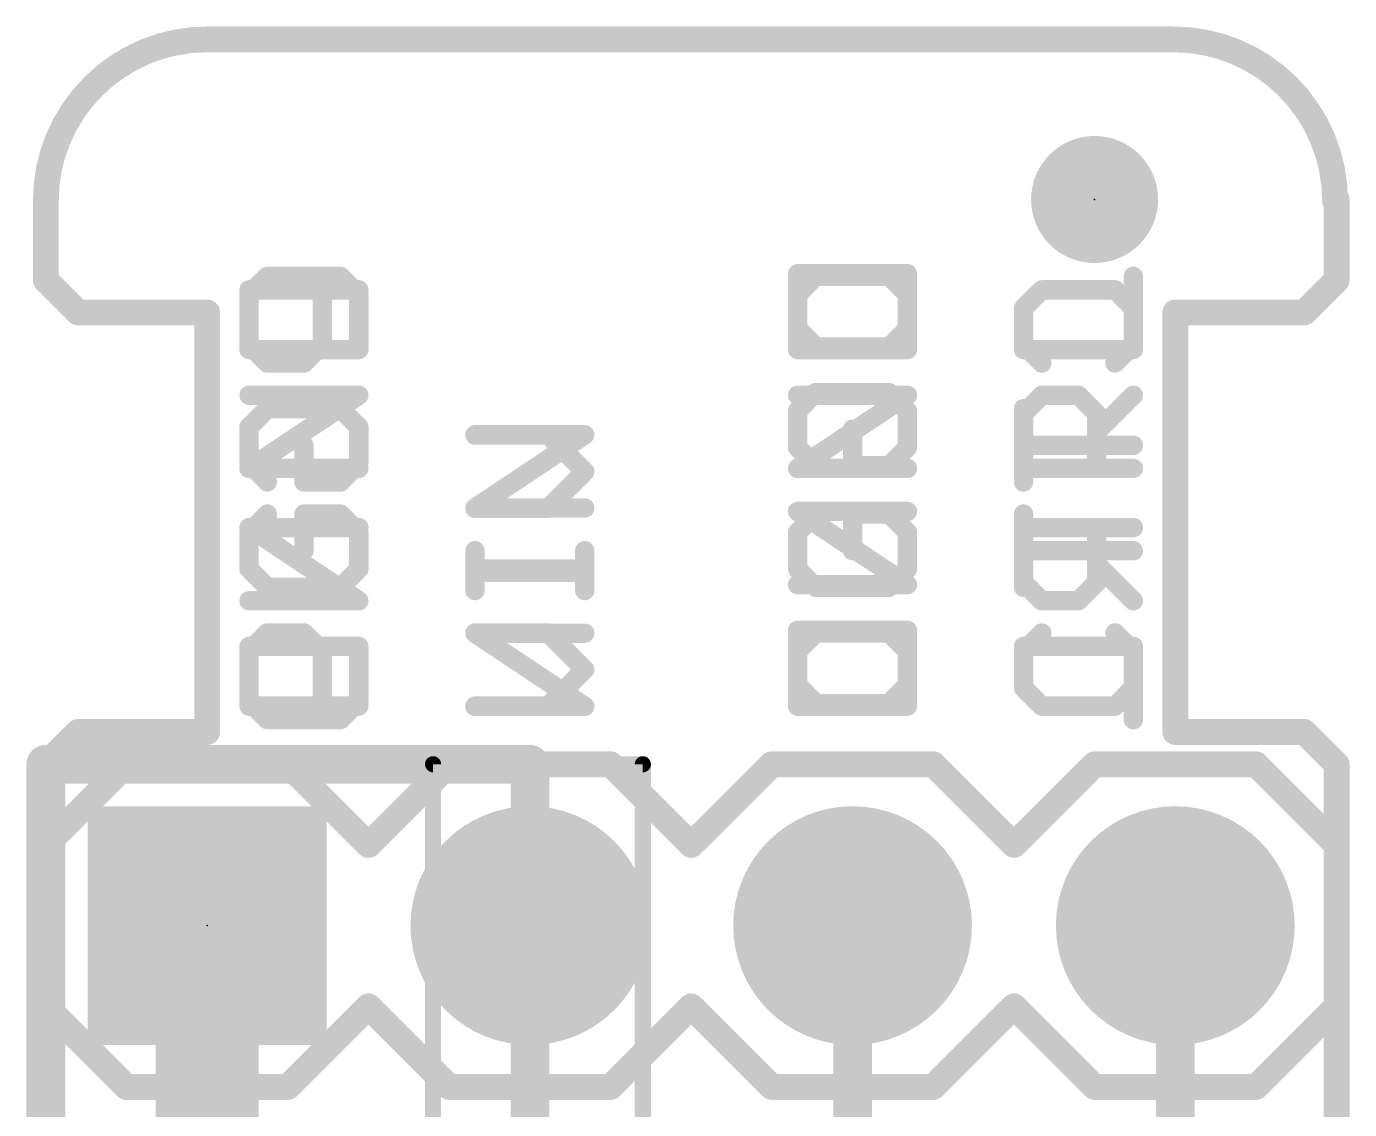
# Model space of a CAD drawing. Extents: x -9 to 98, y -21 to 39.
# Drawn here: x -0.15 to 10.26, y 30.3 to 38.83 of the extents above; entities that cross this region are included whole.
import ezdxf

# ---------------------------------------------------------------- set-up
doc = ezdxf.new("R2010")
doc.units = 0
for name, color, linetype in [('1', 12, 'CONTINUOUS'), ('16', 132, 'CONTINUOUS'), ('17', 110, 'CONTINUOUS'), ('20', 31, 'CONTINUOUS'), ('21', 41, 'CONTINUOUS'), ('22', 40, 'CONTINUOUS'), ('23', 53, 'CONTINUOUS'), ('51', 53, 'CONTINUOUS')]:
    doc.layers.add(name, color=color, linetype=linetype)

# ---------------------------------------------------------------- blocks, each defined once
blk = doc.blocks.new('PIE')
at = {"const_width": 0.5}
blk.add_lwpolyline([(0, -0.25, 1), (0, 0.25, 1), (0, -0.25)], format="xyb", dxfattribs=at)
blk = doc.blocks.new('RECT')
blk.add_solid([(-0.5, -0.5), (0.5, -0.5), (-0.5, 0.5), (0.5, 0.5)])
blk = doc.blocks.new('SQUAREP')
blk.add_solid([(-0.5, -0.5), (0.5, -0.5), (-0.5, 0.5), (0.5, 0.5)])
blk = doc.blocks.new('ROUNDP')
at = {"const_width": 0.5}
blk.add_lwpolyline([(0, -0.25, 1), (0, 0.25, 1), (0, -0.25)], format="xyb", dxfattribs=at)

msp = doc.modelspace()

# ---------------------------------------------------------------- linework, layer by layer
at = {"layer": '1'}
for points, const_width in [([(3.0798, 33.02, 1), (3.0162, 33.02)], 0.0635), ([(3.048, 33.0518, 1), (3.048, 32.9883)], 0.0635), ([(4.7307, 33.02, 1), (4.6673, 33.02)], 0.0635), ([(4.699, 32.9883, 1), (4.699, 33.0518)], 0.0635), ([(1.4732, 31.75, 1), (1.0668, 31.75)], 0.4064)]:
    msp.add_lwpolyline(points, format="xyb", dxfattribs=dict(at, const_width=const_width))
for points, const_width in [([(3.048, 33.02), (4.699, 33.02)], 0.127), ([(3.048, 29.972), (3.048, 33.02)], 0.127), ([(4.699, 33.02), (4.699, 28.575)], 0.127), ([(1.27, 31.75), (1.27, 27.051)], 0.8128)]:
    msp.add_lwpolyline(points, dxfattribs=dict(at, const_width=const_width))
at = {"layer": '16', "const_width": 0.3048}
for points in [[(0, 33.02), (3.81, 33.02)], [(0, 13.97), (0, 33.02)], [(3.81, 33.02), (3.81, 20.32)], [(6.35, 26.924), (6.35, 31.75)], [(8.89, 26.289), (8.89, 31.75)]]:
    msp.add_lwpolyline(points, dxfattribs=at)
at = {"layer": '16', "const_width": 0.1524}
for points in [[(0, 33.0962, 1), (0, 32.9438)], [(0.0762, 33.02, 1), (-0.0762, 33.02)], [(3.8862, 33.02, 1), (3.7338, 33.02)], [(3.81, 32.9438, 1), (3.81, 33.0962)], [(6.4262, 31.75, 1), (6.2738, 31.75)], [(8.9662, 31.75, 1), (8.8138, 31.75)]]:
    msp.add_lwpolyline(points, format="xyb", dxfattribs=at)
at = {"layer": '20'}
for points, const_width in [([(1.27, 38.725, 0.4142), (0, 37.455)], 0.2032), ([(1.27, 38.7758, 1), (1.27, 38.6742)], 0.1016), ([(1.27, 38.6742, 1), (1.27, 38.7758)], 0.1016), ([(10.1475, 37.455, 0.4142), (8.8775, 38.725)], 0.2032), ([(8.8775, 38.7758, 1), (8.8775, 38.6742)], 0.1016), ([(8.8775, 38.6742, 1), (8.8775, 38.7758)], 0.1016), ([(0.0508, 37.465, 1), (-0.0508, 37.465)], 0.1016), ([(-0.0508, 37.455, 1), (0.0508, 37.455)], 0.1016), ([(10.0967, 37.455, 1), (10.1983, 37.455)], 0.1016), ([(10.2108, 37.465, 1), (10.1092, 37.465)], 0.1016), ([(0.0359, 36.8659, 1), (-0.0359, 36.7941)], 0.1016), ([(-0.0508, 36.83, 1), (0.0508, 36.83)], 0.1016), ([(10.1092, 36.83, 1), (10.2108, 36.83)], 0.1016), ([(10.1959, 36.7941, 1), (10.1241, 36.8659)], 0.1016), ([(0.254, 36.6268, 1), (0.254, 36.5252)], 0.1016), ([(0.2181, 36.5401, 1), (0.2899, 36.6119)], 0.1016), ([(1.3208, 36.576, 1), (1.2192, 36.576)], 0.1016), ([(1.27, 36.5252, 1), (1.27, 36.6268)], 0.1016), ([(8.89, 36.6268, 1), (8.89, 36.5252)], 0.1016), ([(8.9408, 36.576, 1), (8.8392, 36.576)], 0.1016), ([(9.8701, 36.6119, 1), (9.9419, 36.5401)], 0.1016), ([(9.906, 36.5252, 1), (9.906, 36.6268)], 0.1016), ([(0.254, 33.3248, 1), (0.254, 33.2232)], 0.1016), ([(0.2899, 33.2381, 1), (0.2181, 33.3099)], 0.1016), ([(1.2192, 33.274, 1), (1.3208, 33.274)], 0.1016), ([(1.27, 33.2232, 1), (1.27, 33.3248)], 0.1016), ([(8.89, 33.3248, 1), (8.89, 33.2232)], 0.1016), ([(8.8392, 33.274, 1), (8.9408, 33.274)], 0.1016), ([(9.9419, 33.3099, 1), (9.8701, 33.2381)], 0.1016), ([(9.906, 33.2232, 1), (9.906, 33.3248)], 0.1016), ([(0.0508, 33.02, 1), (-0.0508, 33.02)], 0.1016), ([(10.2108, 33.02, 1), (10.1092, 33.02)], 0.1016), ([(-0.0359, 33.0559, 1), (0.0359, 32.9841)], 0.1016), ([(10.1241, 32.9841, 1), (10.1959, 33.0559)], 0.1016)]:
    msp.add_lwpolyline(points, format="xyb", dxfattribs=dict(at, const_width=const_width))
at = {"layer": '20', "const_width": 0.2032}
for points in [[(8.8775, 38.725), (1.27, 38.725)], [(0, 37.465), (0, 36.83)], [(10.16, 37.465), (10.16, 36.83)], [(0, 36.83), (0.254, 36.576)], [(10.16, 36.83), (9.906, 36.576)], [(0.254, 36.576), (1.27, 36.576)], [(1.27, 36.576), (1.27, 33.274)], [(9.906, 36.576), (8.89, 36.576)], [(8.89, 36.576), (8.89, 33.274)], [(0.254, 33.274), (0, 33.02)], [(1.27, 33.274), (0.254, 33.274)], [(8.89, 33.274), (9.906, 33.274)], [(9.906, 33.274), (10.16, 33.02)], [(0, 33.02), (0, 7.62)], [(10.16, 33.02), (10.16, 7.62)]]:
    msp.add_lwpolyline(points, dxfattribs=at)
at = {"layer": '21'}
for points, const_width in [([(1.7435, 36.86), (1.5995, 36.7159)], 0.1524), ([(2.3197, 36.86), (1.7435, 36.86)], 0.1524), ([(2.4638, 36.7159), (2.3197, 36.86)], 0.1524), ([(6.0615, 36.86), (5.9175, 36.7159)], 0.1524), ([(6.6377, 36.86), (6.0615, 36.86)], 0.1524), ([(6.7818, 36.7159), (6.6377, 36.86)], 0.1524), ([(8.5598, 36.2838), (8.5598, 36.86)], 0.1524), ([(1.5995, 36.7159), (1.5995, 36.2838)], 0.1524), ([(2.4638, 36.2838), (2.4638, 36.7159)], 0.1524), ([(5.9175, 36.7159), (5.9175, 36.2838)], 0.1524), ([(6.7818, 36.2838), (6.7818, 36.7159)], 0.1524), ([(1.5995, 36.2838), (2.4638, 36.2838)], 0.1524), ([(5.9175, 36.2838), (6.7818, 36.2838)], 0.1524), ([(7.6955, 36.2838), (8.5598, 36.2838)], 0.1524), ([(1.5995, 35.3482), (2.4638, 35.9245)], 0.1524), ([(2.4638, 35.9245), (1.5995, 35.9245)], 0.1524), ([(5.9175, 35.3482), (6.7818, 35.9245)], 0.1524), ([(6.7818, 35.9245), (5.9175, 35.9245)], 0.1524), ([(7.6955, 35.7804), (7.8395, 35.9245)], 0.1524), ([(7.8395, 35.9245), (8.1276, 35.9245)], 0.1524), ([(8.1276, 35.9245), (8.2717, 35.7804)], 0.1524), ([(8.2717, 35.6364), (8.5598, 35.9245)], 0.1524), ([(7.6955, 35.3482), (7.6955, 35.7804)], 0.1524), ([(8.2717, 35.7804), (8.2717, 35.3482)], 0.1524), ([(3.3775, 35.0364), (4.2418, 35.6126)], 0.1524), ([(4.2418, 35.6126), (3.3775, 35.6126)], 0.1524), ([(2.4638, 35.3482), (1.5995, 35.3482)], 0.1524), ([(6.7818, 35.3482), (5.9175, 35.3482)], 0.1524), ([(8.5598, 35.3482), (7.6955, 35.3482)], 0.1524), ([(4.2418, 35.0364), (3.3775, 35.0364)], 0.1524), ([(1.7435, 34.9889), (1.5995, 34.8449)], 0.1524), ([(2.3197, 34.9889), (2.0316, 34.9889)], 0.1524), ([(2.0316, 34.9889), (2.0316, 34.7008)], 0.1524), ([(2.4638, 34.8449), (2.3197, 34.9889)], 0.1524), ([(6.0615, 34.9889), (5.9175, 34.8449)], 0.1524), ([(6.6377, 34.9889), (6.3496, 34.9889)], 0.1524), ([(6.3496, 34.9889), (6.3496, 34.7008)], 0.1524), ([(6.7818, 34.8449), (6.6377, 34.9889)], 0.1524), ([(7.6955, 34.4127), (7.6955, 34.9889)], 0.1524), ([(1.5995, 34.8449), (1.5995, 34.5568)], 0.1524), ([(2.4638, 34.5568), (2.4638, 34.8449)], 0.1524), ([(5.9175, 34.8449), (5.9175, 34.5568)], 0.1524), ([(6.7818, 34.5568), (6.7818, 34.8449)], 0.1524), ([(3.3775, 34.4127), (3.3775, 34.7008)], 0.1524), ([(4.2418, 34.4127), (4.2418, 34.7008)], 0.1524), ([(8.5598, 34.7008), (7.6955, 34.7008)], 0.1524), ([(1.5995, 34.5568), (1.7435, 34.4127)], 0.1524), ([(2.3197, 34.4127), (2.4638, 34.5568)], 0.1524), ([(4.2418, 34.5568), (3.3775, 34.5568)], 0.1524), ([(5.9175, 34.5568), (6.0615, 34.4127)], 0.1524), ([(6.6377, 34.4127), (6.7818, 34.5568)], 0.1524), ([(1.7435, 34.4127), (2.3197, 34.4127)], 0.1524), ([(6.0615, 34.4127), (6.6377, 34.4127)], 0.1524), ([(1.5995, 33.9094), (1.7435, 34.0534)], 0.1524), ([(1.7435, 34.0534), (2.0316, 34.0534)], 0.1524), ([(2.0316, 34.0534), (2.1757, 33.9094)], 0.1524), ([(3.9537, 34.0534), (3.3775, 34.0534)], 0.1524), ([(4.2418, 33.7653), (3.9537, 34.0534)], 0.1524), ([(6.0615, 34.0534), (5.9175, 33.9094)], 0.1524), ([(6.6377, 34.0534), (6.0615, 34.0534)], 0.1524), ([(6.7818, 33.9094), (6.6377, 34.0534)], 0.1524), ([(7.8395, 34.0534), (7.6955, 33.9094)], 0.1524), ([(8.5598, 33.9094), (8.4157, 34.0534)], 0.1524), ([(1.5995, 33.4772), (1.5995, 33.9094)], 0.1524), ([(2.1757, 33.9094), (2.1757, 33.4772)], 0.1524), ([(5.9175, 33.9094), (5.9175, 33.4772)], 0.1524), ([(6.7818, 33.4772), (6.7818, 33.9094)], 0.1524), ([(7.6955, 33.9094), (7.6955, 33.6213)], 0.1524), ([(8.5598, 33.6213), (8.5598, 33.9094)], 0.1524), ([(3.9537, 33.4772), (4.2418, 33.7653)], 0.1524), ([(7.6955, 33.6213), (7.8395, 33.4772)], 0.1524), ([(8.4157, 33.4772), (8.5598, 33.6213)], 0.1524), ([(2.4638, 33.4772), (1.5995, 33.4772)], 0.1524), ([(3.3775, 33.4772), (3.9537, 33.4772)], 0.1524), ([(5.9175, 33.4772), (6.7818, 33.4772)], 0.1524), ([(7.8395, 33.4772), (8.4157, 33.4772)], 0.1524), ([(0.635, 33.02), (0, 32.385)], 0.2032), ([(0.635, 33.02), (1.905, 33.02)], 0.2032), ([(1.905, 33.02), (2.54, 32.385)], 0.2032), ([(2.54, 32.385), (3.175, 33.02)], 0.2032), ([(3.175, 33.02), (4.445, 33.02)], 0.2032), ([(4.445, 33.02), (5.08, 32.385)], 0.2032), ([(5.08, 32.385), (5.715, 33.02)], 0.2032), ([(5.715, 33.02), (6.985, 33.02)], 0.2032), ([(6.985, 33.02), (7.62, 32.385)], 0.2032), ([(8.255, 33.02), (7.62, 32.385)], 0.2032), ([(8.255, 33.02), (9.525, 33.02)], 0.2032), ([(9.525, 33.02), (10.16, 32.385)], 0.2032), ([(0, 32.385), (0, 31.115)], 0.2032), ([(10.16, 32.385), (10.16, 31.115)], 0.2032), ([(0, 31.115), (0.635, 30.48)], 0.2032), ([(2.54, 31.115), (1.905, 30.48)], 0.2032), ([(3.175, 30.48), (2.54, 31.115)], 0.2032), ([(5.08, 31.115), (4.445, 30.48)], 0.2032), ([(5.715, 30.48), (5.08, 31.115)], 0.2032), ([(7.62, 31.115), (6.985, 30.48)], 0.2032), ([(7.62, 31.115), (8.255, 30.48)], 0.2032), ([(10.16, 31.115), (9.525, 30.48)], 0.2032), ([(1.905, 30.48), (0.635, 30.48)], 0.2032), ([(4.445, 30.48), (3.175, 30.48)], 0.2032), ([(6.985, 30.48), (5.715, 30.48)], 0.2032), ([(9.525, 30.48), (8.255, 30.48)], 0.2032)]:
    msp.add_lwpolyline(points, dxfattribs=dict(at, const_width=const_width))
for points, const_width in [([(1.7435, 36.8981, 1), (1.7435, 36.8219)], 0.0762), ([(1.7705, 36.833, 1), (1.7166, 36.8869)], 0.0762), ([(2.3467, 36.8869, 1), (2.2928, 36.833)], 0.0762), ([(2.3197, 36.8219, 1), (2.3197, 36.8981)], 0.0762), ([(6.0615, 36.8981, 1), (6.0615, 36.8219)], 0.0762), ([(6.0885, 36.833, 1), (6.0346, 36.8869)], 0.0762), ([(6.6647, 36.8869, 1), (6.6108, 36.833)], 0.0762), ([(6.6377, 36.8219, 1), (6.6377, 36.8981)], 0.0762), ([(8.5979, 36.86, 1), (8.5217, 36.86)], 0.0762), ([(1.5725, 36.7429, 1), (1.6264, 36.689)], 0.0762), ([(1.6376, 36.7159, 1), (1.5614, 36.7159)], 0.0762), ([(2.5019, 36.7159, 1), (2.4257, 36.7159)], 0.0762), ([(2.4369, 36.689, 1), (2.4907, 36.7429)], 0.0762), ([(5.8905, 36.7429, 1), (5.9444, 36.689)], 0.0762), ([(5.9556, 36.7159, 1), (5.8794, 36.7159)], 0.0762), ([(6.8199, 36.7159, 1), (6.7437, 36.7159)], 0.0762), ([(6.7549, 36.689, 1), (6.8087, 36.7429)], 0.0762), ([(1.5995, 36.3219, 1), (1.5995, 36.2457)], 0.0762), ([(2.4638, 36.2457, 1), (2.4638, 36.3219)], 0.0762), ([(5.9175, 36.3219, 1), (5.9175, 36.2457)], 0.0762), ([(6.7818, 36.2457, 1), (6.7818, 36.3219)], 0.0762), ([(7.6955, 36.3219, 1), (7.6955, 36.2457)], 0.0762), ([(8.5598, 36.2457, 1), (8.5598, 36.3219)], 0.0762), ([(1.5614, 36.2838, 1), (1.6376, 36.2838)], 0.0762), ([(2.4257, 36.2838, 1), (2.5019, 36.2838)], 0.0762), ([(5.8794, 36.2838, 1), (5.9556, 36.2838)], 0.0762), ([(6.7437, 36.2838, 1), (6.8199, 36.2838)], 0.0762), ([(8.5217, 36.2838, 1), (8.5979, 36.2838)], 0.0762), ([(1.5995, 35.9626, 1), (1.5995, 35.8864)], 0.0762), ([(2.4849, 35.8928, 1), (2.4427, 35.9562)], 0.0762), ([(2.4638, 35.8864, 1), (2.4638, 35.9626)], 0.0762), ([(5.9175, 35.9626, 1), (5.9175, 35.8864)], 0.0762), ([(6.8029, 35.8928, 1), (6.7607, 35.9562)], 0.0762), ([(6.7818, 35.8864, 1), (6.7818, 35.9626)], 0.0762), ([(7.8395, 35.9626, 1), (7.8395, 35.8864)], 0.0762), ([(7.8665, 35.8975, 1), (7.8126, 35.9514)], 0.0762), ([(8.1546, 35.9514, 1), (8.1007, 35.8975)], 0.0762), ([(8.1276, 35.8864, 1), (8.1276, 35.9626)], 0.0762), ([(8.5867, 35.8975, 1), (8.5329, 35.9514)], 0.0762), ([(7.7336, 35.7804, 1), (7.6574, 35.7804)], 0.0762), ([(7.6685, 35.8073, 1), (7.7224, 35.7535)], 0.0762), ([(8.3098, 35.7804, 1), (8.2336, 35.7804)], 0.0762), ([(8.2447, 35.7535, 1), (8.2986, 35.8073)], 0.0762), ([(3.3775, 35.6507, 1), (3.3775, 35.5745)], 0.0762), ([(4.2629, 35.5809, 1), (4.2207, 35.6443)], 0.0762), ([(4.2418, 35.5745, 1), (4.2418, 35.6507)], 0.0762), ([(8.2447, 35.6633, 1), (8.2986, 35.6094)], 0.0762), ([(1.5783, 35.3799, 1), (1.6206, 35.3165)], 0.0762), ([(1.5995, 35.3863, 1), (1.5995, 35.3101)], 0.0762), ([(2.4638, 35.3101, 1), (2.4638, 35.3863)], 0.0762), ([(5.8963, 35.3799, 1), (5.9386, 35.3165)], 0.0762), ([(5.9175, 35.3863, 1), (5.9175, 35.3101)], 0.0762), ([(6.7818, 35.3101, 1), (6.7818, 35.3863)], 0.0762), ([(7.6955, 35.3863, 1), (7.6955, 35.3101)], 0.0762), ([(8.5598, 35.3101, 1), (8.5598, 35.3863)], 0.0762), ([(7.6574, 35.3482, 1), (7.7336, 35.3482)], 0.0762), ([(8.2336, 35.3482, 1), (8.3098, 35.3482)], 0.0762), ([(3.3563, 35.0681, 1), (3.3986, 35.0047)], 0.0762), ([(3.3775, 35.0745, 1), (3.3775, 34.9983)], 0.0762), ([(4.2418, 34.9983, 1), (4.2418, 35.0745)], 0.0762), ([(1.7705, 34.962, 1), (1.7166, 35.0159)], 0.0762), ([(2.0316, 35.027, 1), (2.0316, 34.9508)], 0.0762), ([(2.0697, 34.9889, 1), (1.9935, 34.9889)], 0.0762), ([(2.3467, 35.0159, 1), (2.2928, 34.962)], 0.0762), ([(2.3197, 34.9508, 1), (2.3197, 35.027)], 0.0762), ([(6.0885, 34.962, 1), (6.0346, 35.0159)], 0.0762), ([(6.3496, 35.027, 1), (6.3496, 34.9508)], 0.0762), ([(6.3877, 34.9889, 1), (6.3115, 34.9889)], 0.0762), ([(6.6647, 35.0159, 1), (6.6108, 34.962)], 0.0762), ([(6.6377, 34.9508, 1), (6.6377, 35.027)], 0.0762), ([(7.7336, 34.9889, 1), (7.6574, 34.9889)], 0.0762), ([(1.5725, 34.8718, 1), (1.6264, 34.8179)], 0.0762), ([(1.6376, 34.8449, 1), (1.5614, 34.8449)], 0.0762), ([(2.5019, 34.8449, 1), (2.4257, 34.8449)], 0.0762), ([(2.4369, 34.8179, 1), (2.4907, 34.8718)], 0.0762), ([(5.8905, 34.8718, 1), (5.9444, 34.8179)], 0.0762), ([(5.9556, 34.8449, 1), (5.8794, 34.8449)], 0.0762), ([(6.8199, 34.8449, 1), (6.7437, 34.8449)], 0.0762), ([(6.7549, 34.8179, 1), (6.8087, 34.8718)], 0.0762), ([(1.9935, 34.7008, 1), (2.0697, 34.7008)], 0.0762), ([(3.4156, 34.7008, 1), (3.3394, 34.7008)], 0.0762), ([(4.2799, 34.7008, 1), (4.2037, 34.7008)], 0.0762), ([(6.3115, 34.7008, 1), (6.3877, 34.7008)], 0.0762), ([(7.6955, 34.7389, 1), (7.6955, 34.6627)], 0.0762), ([(8.5598, 34.6627, 1), (8.5598, 34.7389)], 0.0762), ([(1.6264, 34.5837, 1), (1.5725, 34.5298)], 0.0762), ([(1.5614, 34.5568, 1), (1.6376, 34.5568)], 0.0762), ([(2.4257, 34.5568, 1), (2.5019, 34.5568)], 0.0762), ([(2.4907, 34.5298, 1), (2.4369, 34.5837)], 0.0762), ([(3.3775, 34.5949, 1), (3.3775, 34.5187)], 0.0762), ([(4.2418, 34.5187, 1), (4.2418, 34.5949)], 0.0762), ([(5.9444, 34.5837, 1), (5.8905, 34.5298)], 0.0762), ([(5.8794, 34.5568, 1), (5.9556, 34.5568)], 0.0762), ([(6.7437, 34.5568, 1), (6.8199, 34.5568)], 0.0762), ([(6.8087, 34.5298, 1), (6.7549, 34.5837)], 0.0762), ([(1.7435, 34.4508, 1), (1.7435, 34.3746)], 0.0762), ([(1.7166, 34.3858, 1), (1.7705, 34.4397)], 0.0762), ([(2.2928, 34.4397, 1), (2.3467, 34.3858)], 0.0762), ([(2.3197, 34.3746, 1), (2.3197, 34.4508)], 0.0762), ([(6.0615, 34.4508, 1), (6.0615, 34.3746)], 0.0762), ([(6.0346, 34.3858, 1), (6.0885, 34.4397)], 0.0762), ([(6.6108, 34.4397, 1), (6.6647, 34.3858)], 0.0762), ([(6.6377, 34.3746, 1), (6.6377, 34.4508)], 0.0762), ([(3.3394, 34.4127, 1), (3.4156, 34.4127)], 0.0762), ([(4.2037, 34.4127, 1), (4.2799, 34.4127)], 0.0762), ([(7.6574, 34.4127, 1), (7.7336, 34.4127)], 0.0762), ([(1.7435, 34.0915, 1), (1.7435, 34.0153)], 0.0762), ([(1.7705, 34.0265, 1), (1.7166, 34.0804)], 0.0762), ([(2.0586, 34.0804, 1), (2.0047, 34.0265)], 0.0762), ([(2.0316, 34.0153, 1), (2.0316, 34.0915)], 0.0762), ([(3.3775, 34.0915, 1), (3.3775, 34.0153)], 0.0762), ([(3.9806, 34.0804, 1), (3.9267, 34.0265)], 0.0762), ([(3.9537, 34.0153, 1), (3.9537, 34.0915)], 0.0762), ([(6.0615, 34.0915, 1), (6.0615, 34.0153)], 0.0762), ([(6.0885, 34.0265, 1), (6.0346, 34.0804)], 0.0762), ([(6.6647, 34.0804, 1), (6.6108, 34.0265)], 0.0762), ([(6.6377, 34.0153, 1), (6.6377, 34.0915)], 0.0762), ([(7.8665, 34.0265, 1), (7.8126, 34.0804)], 0.0762), ([(8.4427, 34.0804, 1), (8.3888, 34.0265)], 0.0762), ([(1.5725, 33.9363, 1), (1.6264, 33.8824)], 0.0762), ([(1.6376, 33.9094, 1), (1.5614, 33.9094)], 0.0762), ([(2.2138, 33.9094, 1), (2.1376, 33.9094)], 0.0762), ([(2.1487, 33.8824, 1), (2.2026, 33.9363)], 0.0762), ([(5.8905, 33.9363, 1), (5.9444, 33.8824)], 0.0762), ([(5.9556, 33.9094, 1), (5.8794, 33.9094)], 0.0762), ([(6.8199, 33.9094, 1), (6.7437, 33.9094)], 0.0762), ([(6.7549, 33.8824, 1), (6.8087, 33.9363)], 0.0762), ([(7.6685, 33.9363, 1), (7.7224, 33.8824)], 0.0762), ([(7.7336, 33.9094, 1), (7.6574, 33.9094)], 0.0762), ([(8.5979, 33.9094, 1), (8.5217, 33.9094)], 0.0762), ([(8.5329, 33.8824, 1), (8.5867, 33.9363)], 0.0762), ([(4.2687, 33.7384, 1), (4.2149, 33.7923)], 0.0762), ([(4.2149, 33.7384, 1), (4.2687, 33.7923)], 0.0762), ([(7.7224, 33.6482, 1), (7.6685, 33.5943)], 0.0762), ([(7.6574, 33.6213, 1), (7.7336, 33.6213)], 0.0762), ([(8.5217, 33.6213, 1), (8.5979, 33.6213)], 0.0762), ([(8.5867, 33.5943, 1), (8.5329, 33.6482)], 0.0762), ([(1.5995, 33.5153, 1), (1.5995, 33.4391)], 0.0762), ([(2.4638, 33.4391, 1), (2.4638, 33.5153)], 0.0762), ([(3.3775, 33.5153, 1), (3.3775, 33.4391)], 0.0762), ([(3.9267, 33.5041, 1), (3.9806, 33.4503)], 0.0762), ([(3.9537, 33.4391, 1), (3.9537, 33.5153)], 0.0762), ([(5.9175, 33.5153, 1), (5.9175, 33.4391)], 0.0762), ([(6.7818, 33.4391, 1), (6.7818, 33.5153)], 0.0762), ([(7.8395, 33.5153, 1), (7.8395, 33.4391)], 0.0762), ([(7.8126, 33.4503, 1), (7.8665, 33.5041)], 0.0762), ([(8.3888, 33.5041, 1), (8.4427, 33.4503)], 0.0762), ([(8.4157, 33.4391, 1), (8.4157, 33.5153)], 0.0762), ([(1.5614, 33.4772, 1), (1.6376, 33.4772)], 0.0762), ([(2.1376, 33.4772, 1), (2.2138, 33.4772)], 0.0762), ([(5.8794, 33.4772, 1), (5.9556, 33.4772)], 0.0762), ([(6.7437, 33.4772, 1), (6.8199, 33.4772)], 0.0762), ([(0.635, 33.0708, 1), (0.635, 32.9692)], 0.1016), ([(0.6709, 32.9841, 1), (0.5991, 33.0559)], 0.1016), ([(1.9409, 33.0559, 1), (1.8691, 32.9841)], 0.1016), ([(1.905, 32.9692, 1), (1.905, 33.0708)], 0.1016), ([(3.175, 33.0708, 1), (3.175, 32.9692)], 0.1016), ([(3.2109, 32.9841, 1), (3.1391, 33.0559)], 0.1016), ([(4.4809, 33.0559, 1), (4.4091, 32.9841)], 0.1016), ([(4.445, 32.9692, 1), (4.445, 33.0708)], 0.1016), ([(5.715, 33.0708, 1), (5.715, 32.9692)], 0.1016), ([(5.7509, 32.9841, 1), (5.6791, 33.0559)], 0.1016), ([(7.0209, 33.0559, 1), (6.9491, 32.9841)], 0.1016), ([(6.985, 32.9692, 1), (6.985, 33.0708)], 0.1016), ([(8.255, 33.0708, 1), (8.255, 32.9692)], 0.1016), ([(8.2909, 32.9841, 1), (8.2191, 33.0559)], 0.1016), ([(9.5609, 33.0559, 1), (9.4891, 32.9841)], 0.1016), ([(9.525, 32.9692, 1), (9.525, 33.0708)], 0.1016), ([(0.0508, 32.385, 1), (-0.0508, 32.385)], 0.1016), ([(-0.0359, 32.4209, 1), (0.0359, 32.3491)], 0.1016), ([(2.5041, 32.4209, 1), (2.5759, 32.3491)], 0.1016), ([(2.5041, 32.3491, 1), (2.5759, 32.4209)], 0.1016), ([(5.0441, 32.4209, 1), (5.1159, 32.3491)], 0.1016), ([(5.0441, 32.3491, 1), (5.1159, 32.4209)], 0.1016), ([(7.5841, 32.4209, 1), (7.6559, 32.3491)], 0.1016), ([(7.5841, 32.3491, 1), (7.6559, 32.4209)], 0.1016), ([(10.2108, 32.385, 1), (10.1092, 32.385)], 0.1016), ([(10.1241, 32.3491, 1), (10.1959, 32.4209)], 0.1016), ([(0.0359, 31.1509, 1), (-0.0359, 31.0791)], 0.1016), ([(-0.0508, 31.115, 1), (0.0508, 31.115)], 0.1016), ([(2.5759, 31.1509, 1), (2.5041, 31.0791)], 0.1016), ([(2.5759, 31.0791, 1), (2.5041, 31.1509)], 0.1016), ([(5.1159, 31.1509, 1), (5.0441, 31.0791)], 0.1016), ([(5.1159, 31.0791, 1), (5.0441, 31.1509)], 0.1016), ([(7.6559, 31.1509, 1), (7.5841, 31.0791)], 0.1016), ([(7.6559, 31.0791, 1), (7.5841, 31.1509)], 0.1016), ([(10.1092, 31.115, 1), (10.2108, 31.115)], 0.1016), ([(10.1959, 31.0791, 1), (10.1241, 31.1509)], 0.1016), ([(0.635, 30.5308, 1), (0.635, 30.4292)], 0.1016), ([(0.5991, 30.4441, 1), (0.6709, 30.5159)], 0.1016), ([(1.8691, 30.5159, 1), (1.9409, 30.4441)], 0.1016), ([(1.905, 30.4292, 1), (1.905, 30.5308)], 0.1016), ([(3.175, 30.5308, 1), (3.175, 30.4292)], 0.1016), ([(3.1391, 30.4441, 1), (3.2109, 30.5159)], 0.1016), ([(4.4091, 30.5159, 1), (4.4809, 30.4441)], 0.1016), ([(4.445, 30.4292, 1), (4.445, 30.5308)], 0.1016), ([(5.715, 30.5308, 1), (5.715, 30.4292)], 0.1016), ([(5.6791, 30.4441, 1), (5.7509, 30.5159)], 0.1016), ([(6.9491, 30.5159, 1), (7.0209, 30.4441)], 0.1016), ([(6.985, 30.4292, 1), (6.985, 30.5308)], 0.1016), ([(8.255, 30.5308, 1), (8.255, 30.4292)], 0.1016), ([(8.2191, 30.4441, 1), (8.2909, 30.5159)], 0.1016), ([(9.4891, 30.5159, 1), (9.5609, 30.4441)], 0.1016), ([(9.525, 30.4292, 1), (9.525, 30.5308)], 0.1016)]:
    msp.add_lwpolyline(points, format="xyb", dxfattribs=dict(at, const_width=const_width))
at = {"layer": '22', "const_width": 0.1524}
for points in [[(5.9175, 36.8808), (6.7818, 36.8808)], [(5.9175, 36.4486), (5.9175, 36.8808)], [(6.7818, 36.8808), (6.7818, 36.4486)], [(2.4638, 36.7538), (1.5995, 36.7538)], [(1.5995, 36.7538), (1.5995, 36.3216)], [(2.1757, 36.3216), (2.1757, 36.7538)], [(7.6955, 36.6097), (7.8395, 36.7538)], [(7.8395, 36.7538), (8.4157, 36.7538)], [(8.4157, 36.7538), (8.5598, 36.6097)], [(7.6955, 36.3216), (7.6955, 36.6097)], [(8.5598, 36.6097), (8.5598, 36.3216)], [(6.0615, 36.3046), (5.9175, 36.4486)], [(6.7818, 36.4486), (6.6377, 36.3046)], [(1.5995, 36.3216), (1.7435, 36.1776)], [(2.0316, 36.1776), (2.1757, 36.3216)], [(6.6377, 36.3046), (6.0615, 36.3046)], [(7.8395, 36.1776), (7.6955, 36.3216)], [(8.5598, 36.3216), (8.4157, 36.1776)], [(1.7435, 36.1776), (2.0316, 36.1776)], [(5.9175, 35.8012), (6.0615, 35.9453)], [(6.0615, 35.9453), (6.6377, 35.9453)], [(6.6377, 35.9453), (6.7818, 35.8012)], [(1.5995, 35.6742), (1.7435, 35.8183)], [(1.7435, 35.8183), (2.3197, 35.8183)], [(2.3197, 35.8183), (2.4638, 35.6742)], [(5.9175, 35.5131), (5.9175, 35.8012)], [(6.7818, 35.8012), (6.7818, 35.5131)], [(7.6955, 35.8183), (7.6955, 35.2421)], [(1.5995, 35.3861), (1.5995, 35.6742)], [(2.4638, 35.6742), (2.4638, 35.3861)], [(6.3496, 35.3691), (6.3496, 35.6572)], [(3.3775, 35.6108), (3.9537, 35.6108)], [(3.9537, 35.6108), (4.2418, 35.3227)], [(2.0316, 35.2421), (2.0316, 35.5302)], [(6.0615, 35.3691), (5.9175, 35.5131)], [(6.7818, 35.5131), (6.6377, 35.3691)], [(8.5598, 35.5302), (7.6955, 35.5302)], [(1.7435, 35.2421), (1.5995, 35.3861)], [(2.4638, 35.3861), (2.3197, 35.2421)], [(6.6377, 35.3691), (6.3496, 35.3691)], [(2.3197, 35.2421), (2.0316, 35.2421)], [(4.2418, 35.3227), (3.9537, 35.0346)], [(3.9537, 35.0346), (3.3775, 35.0346)], [(6.7818, 35.0098), (5.9175, 35.0098)], [(5.9175, 35.0098), (6.7818, 34.4335)], [(2.4638, 34.8828), (1.5995, 34.8828)], [(1.5995, 34.8828), (2.4638, 34.3065)], [(8.5598, 34.8828), (7.6955, 34.8828)], [(7.6955, 34.8828), (7.6955, 34.4506)], [(8.2717, 34.4506), (8.2717, 34.8828)], [(3.3775, 34.6753), (3.3775, 34.3872)], [(4.2418, 34.6753), (4.2418, 34.3872)], [(4.2418, 34.5312), (3.3775, 34.5312)], [(8.2717, 34.5947), (8.5598, 34.3065)], [(6.7818, 34.4335), (5.9175, 34.4335)], [(7.6955, 34.4506), (7.8395, 34.3065)], [(8.1276, 34.3065), (8.2717, 34.4506)], [(2.4638, 34.3065), (1.5995, 34.3065)], [(7.8395, 34.3065), (8.1276, 34.3065)], [(4.2418, 34.0516), (3.3775, 34.0516)], [(3.3775, 34.0516), (4.2418, 33.4754)], [(5.9175, 34.0742), (6.7818, 34.0742)], [(5.9175, 33.6421), (5.9175, 34.0742)], [(6.7818, 34.0742), (6.7818, 33.6421)], [(1.5995, 33.9472), (2.4638, 33.9472)], [(1.5995, 33.5151), (1.5995, 33.9472)], [(2.4638, 33.9472), (2.4638, 33.5151)], [(7.6955, 33.9472), (8.5598, 33.9472)], [(8.5598, 33.9472), (8.5598, 33.371)], [(6.0615, 33.498), (5.9175, 33.6421)], [(6.7818, 33.6421), (6.6377, 33.498)], [(1.7435, 33.371), (1.5995, 33.5151)], [(2.4638, 33.5151), (2.3197, 33.371)], [(4.2418, 33.4754), (3.3775, 33.4754)], [(6.6377, 33.498), (6.0615, 33.498)], [(2.3197, 33.371), (1.7435, 33.371)]]:
    msp.add_lwpolyline(points, dxfattribs=at)
at = {"layer": '22', "const_width": 0.0762}
for points in [[(5.9175, 36.9189, 1), (5.9175, 36.8427)], [(5.9556, 36.8808, 1), (5.8794, 36.8808)], [(6.8199, 36.8808, 1), (6.7437, 36.8808)], [(6.7818, 36.8427, 1), (6.7818, 36.9189)], [(1.5995, 36.7919, 1), (1.5995, 36.7157)], [(1.6376, 36.7538, 1), (1.5614, 36.7538)], [(2.2138, 36.7538, 1), (2.1376, 36.7538)], [(2.4638, 36.7157, 1), (2.4638, 36.7919)], [(7.8395, 36.7919, 1), (7.8395, 36.7157)], [(7.8665, 36.7269, 1), (7.8126, 36.7807)], [(8.4427, 36.7807, 1), (8.3888, 36.7269)], [(8.4157, 36.7157, 1), (8.4157, 36.7919)], [(7.6685, 36.6367, 1), (7.7224, 36.5828)], [(7.7336, 36.6097, 1), (7.6574, 36.6097)], [(8.5979, 36.6097, 1), (8.5217, 36.6097)], [(8.5329, 36.5828, 1), (8.5867, 36.6367)], [(5.9444, 36.4756, 1), (5.8905, 36.4217)], [(5.8794, 36.4486, 1), (5.9556, 36.4486)], [(6.7437, 36.4486, 1), (6.8199, 36.4486)], [(6.8087, 36.4217, 1), (6.7549, 36.4756)], [(1.6264, 36.3486, 1), (1.5725, 36.2947)], [(1.5614, 36.3216, 1), (1.6376, 36.3216)], [(2.1376, 36.3216, 1), (2.2138, 36.3216)], [(2.2026, 36.2947, 1), (2.1487, 36.3486)], [(6.0615, 36.3427, 1), (6.0615, 36.2665)], [(6.0346, 36.2776, 1), (6.0885, 36.3315)], [(6.6108, 36.3315, 1), (6.6647, 36.2776)], [(6.6377, 36.2665, 1), (6.6377, 36.3427)], [(7.7224, 36.3486, 1), (7.6685, 36.2947)], [(7.6574, 36.3216, 1), (7.7336, 36.3216)], [(8.5217, 36.3216, 1), (8.5979, 36.3216)], [(8.5867, 36.2947, 1), (8.5329, 36.3486)], [(1.7435, 36.2157, 1), (1.7435, 36.1395)], [(1.7166, 36.1506, 1), (1.7705, 36.2045)], [(2.0047, 36.2045, 1), (2.0586, 36.1506)], [(2.0316, 36.1395, 1), (2.0316, 36.2157)], [(7.8126, 36.1506, 1), (7.8665, 36.2045)], [(8.3888, 36.2045, 1), (8.4427, 36.1506)], [(6.0615, 35.9834, 1), (6.0615, 35.9072)], [(6.0885, 35.9183, 1), (6.0346, 35.9722)], [(6.6647, 35.9722, 1), (6.6108, 35.9183)], [(6.6377, 35.9072, 1), (6.6377, 35.9834)], [(1.7435, 35.8564, 1), (1.7435, 35.7802)], [(1.7705, 35.7913, 1), (1.7166, 35.8452)], [(2.3467, 35.8452, 1), (2.2928, 35.7913)], [(2.3197, 35.7802, 1), (2.3197, 35.8564)], [(5.8905, 35.8282, 1), (5.9444, 35.7743)], [(5.9556, 35.8012, 1), (5.8794, 35.8012)], [(6.8199, 35.8012, 1), (6.7437, 35.8012)], [(6.7549, 35.7743, 1), (6.8087, 35.8282)], [(7.7336, 35.8183, 1), (7.6574, 35.8183)], [(1.5725, 35.7012, 1), (1.6264, 35.6473)], [(1.6376, 35.6742, 1), (1.5614, 35.6742)], [(2.5019, 35.6742, 1), (2.4257, 35.6742)], [(2.4369, 35.6473, 1), (2.4907, 35.7012)], [(6.3877, 35.6572, 1), (6.3115, 35.6572)], [(3.3775, 35.6489, 1), (3.3775, 35.5727)], [(3.9806, 35.6377, 1), (3.9267, 35.5839)], [(3.9537, 35.5727, 1), (3.9537, 35.6489)], [(2.0697, 35.5302, 1), (1.9935, 35.5302)], [(5.9444, 35.5401, 1), (5.8905, 35.4862)], [(5.8794, 35.5131, 1), (5.9556, 35.5131)], [(6.7437, 35.5131, 1), (6.8199, 35.5131)], [(6.8087, 35.4862, 1), (6.7549, 35.5401)], [(7.6955, 35.5683, 1), (7.6955, 35.4921)], [(8.5598, 35.4921, 1), (8.5598, 35.5683)], [(1.6264, 35.4131, 1), (1.5725, 35.3592)], [(1.5614, 35.3861, 1), (1.6376, 35.3861)], [(2.4257, 35.3861, 1), (2.5019, 35.3861)], [(2.4907, 35.3592, 1), (2.4369, 35.4131)], [(6.0346, 35.3421, 1), (6.0885, 35.396)], [(6.3496, 35.4072, 1), (6.3496, 35.331)], [(6.6108, 35.396, 1), (6.6647, 35.3421)], [(6.6377, 35.331, 1), (6.6377, 35.4072)], [(1.7166, 35.2151, 1), (1.7705, 35.269)], [(2.0316, 35.2802, 1), (2.0316, 35.204)], [(2.2928, 35.269, 1), (2.3467, 35.2151)], [(2.3197, 35.204, 1), (2.3197, 35.2802)], [(4.2687, 35.2957, 1), (4.2149, 35.3496)], [(4.2149, 35.2957, 1), (4.2687, 35.3496)], [(6.3115, 35.3691, 1), (6.3877, 35.3691)], [(1.9935, 35.2421, 1), (2.0697, 35.2421)], [(7.6574, 35.2421, 1), (7.7336, 35.2421)], [(3.3775, 35.0727, 1), (3.3775, 34.9965)], [(3.9267, 35.0615, 1), (3.9806, 35.0076)], [(3.9537, 34.9965, 1), (3.9537, 35.0727)], [(5.9386, 35.0415, 1), (5.8963, 34.9781)], [(5.9175, 35.0479, 1), (5.9175, 34.9717)], [(6.7818, 34.9717, 1), (6.7818, 35.0479)], [(1.6206, 34.9145, 1), (1.5783, 34.8511)], [(1.5995, 34.9209, 1), (1.5995, 34.8447)], [(2.4638, 34.8447, 1), (2.4638, 34.9209)], [(7.6955, 34.9209, 1), (7.6955, 34.8447)], [(7.7336, 34.8828, 1), (7.6574, 34.8828)], [(8.3098, 34.8828, 1), (8.2336, 34.8828)], [(8.5598, 34.8447, 1), (8.5598, 34.9209)], [(3.4156, 34.6753, 1), (3.3394, 34.6753)], [(4.2799, 34.6753, 1), (4.2037, 34.6753)], [(3.3775, 34.5693, 1), (3.3775, 34.4931)], [(4.2418, 34.4931, 1), (4.2418, 34.5693)], [(8.2986, 34.6216, 1), (8.2447, 34.5677)], [(5.9175, 34.4716, 1), (5.9175, 34.3954)], [(6.7607, 34.4018, 1), (6.8029, 34.4652)], [(6.7818, 34.3954, 1), (6.7818, 34.4716)], [(7.7224, 34.4775, 1), (7.6685, 34.4237)], [(7.6574, 34.4506, 1), (7.7336, 34.4506)], [(8.2336, 34.4506, 1), (8.3098, 34.4506)], [(8.2986, 34.4237, 1), (8.2447, 34.4775)], [(1.5995, 34.3446, 1), (1.5995, 34.2684)], [(2.4427, 34.2748, 1), (2.4849, 34.3382)], [(2.4638, 34.2684, 1), (2.4638, 34.3446)], [(3.3394, 34.3872, 1), (3.4156, 34.3872)], [(4.2037, 34.3872, 1), (4.2799, 34.3872)], [(7.8395, 34.3446, 1), (7.8395, 34.2684)], [(7.8126, 34.2796, 1), (7.8665, 34.3335)], [(8.1007, 34.3335, 1), (8.1546, 34.2796)], [(8.1276, 34.2684, 1), (8.1276, 34.3446)], [(8.5329, 34.2796, 1), (8.5867, 34.3335)], [(3.3986, 34.0833, 1), (3.3563, 34.0199)], [(3.3775, 34.0897, 1), (3.3775, 34.0135)], [(4.2418, 34.0135, 1), (4.2418, 34.0897)], [(5.9175, 34.1123, 1), (5.9175, 34.0361)], [(5.9556, 34.0742, 1), (5.8794, 34.0742)], [(6.8199, 34.0742, 1), (6.7437, 34.0742)], [(6.7818, 34.0361, 1), (6.7818, 34.1123)], [(1.5995, 33.9853, 1), (1.5995, 33.9091)], [(1.6376, 33.9472, 1), (1.5614, 33.9472)], [(2.5019, 33.9472, 1), (2.4257, 33.9472)], [(2.4638, 33.9091, 1), (2.4638, 33.9853)], [(7.6955, 33.9853, 1), (7.6955, 33.9091)], [(8.5979, 33.9472, 1), (8.5217, 33.9472)], [(8.5598, 33.9091, 1), (8.5598, 33.9853)], [(5.9444, 33.669, 1), (5.8905, 33.6151)], [(5.8794, 33.6421, 1), (5.9556, 33.6421)], [(6.7437, 33.6421, 1), (6.8199, 33.6421)], [(6.8087, 33.6151, 1), (6.7549, 33.669)], [(1.6264, 33.542, 1), (1.5725, 33.4881)], [(1.5614, 33.5151, 1), (1.6376, 33.5151)], [(2.4257, 33.5151, 1), (2.5019, 33.5151)], [(2.4907, 33.4881, 1), (2.4369, 33.542)], [(3.3775, 33.5135, 1), (3.3775, 33.4373)], [(4.2207, 33.4437, 1), (4.2629, 33.5071)], [(4.2418, 33.4373, 1), (4.2418, 33.5135)], [(6.0615, 33.5361, 1), (6.0615, 33.4599)], [(6.0346, 33.4711, 1), (6.0885, 33.525)], [(6.6108, 33.525, 1), (6.6647, 33.4711)], [(6.6377, 33.4599, 1), (6.6377, 33.5361)], [(1.7435, 33.4091, 1), (1.7435, 33.3329)], [(1.7166, 33.3441, 1), (1.7705, 33.398)], [(2.2928, 33.398, 1), (2.3467, 33.3441)], [(2.3197, 33.3329, 1), (2.3197, 33.4091)], [(8.5217, 33.371, 1), (8.5979, 33.371)]]:
    msp.add_lwpolyline(points, format="xyb", dxfattribs=at)
at = {"layer": '23'}
for p in [(8.255, 37.465), (1.27, 31.75)]:
    msp.add_point(p, dxfattribs=at)

# ---------------------------------------------------------------- block references
at = {"layer": '1'}
msp.add_blockref('PIE', (8.255, 37.465), dxfattribs=at)
at = {"layer": '17', "xscale": 1.8796, "yscale": 1.8796, "rotation": 90}
for name, p in [('SQUAREP', (1.27, 31.75)), ('SQUAREP', (1.27, 31.75)), ('ROUNDP', (3.81, 31.75)), ('ROUNDP', (3.81, 31.75)), ('ROUNDP', (6.35, 31.75)), ('ROUNDP', (6.35, 31.75)), ('ROUNDP', (8.89, 31.75)), ('ROUNDP', (8.89, 31.75))]:
    msp.add_blockref(name, p, dxfattribs=at)
at = {"layer": '51', "xscale": 0.508, "yscale": 0.508}
for p in [(1.27, 31.75), (3.81, 31.75), (6.35, 31.75), (8.89, 31.75)]:
    msp.add_blockref('RECT', p, dxfattribs=at)

doc.saveas('drawing.dxf')
